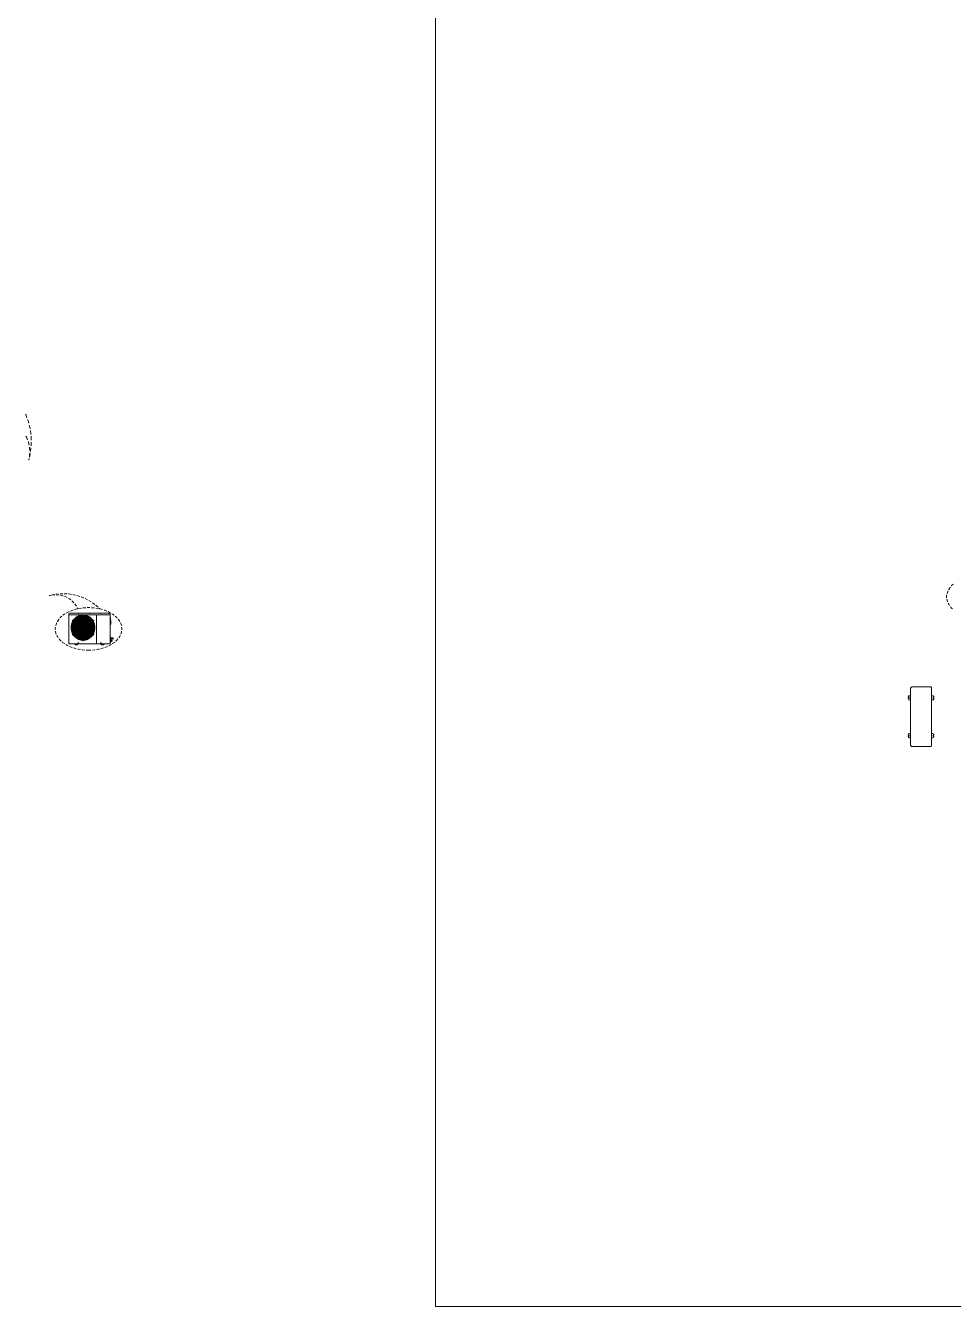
# Model space of a CAD drawing. Header units: millimetres. Extents: x 2773669 to 2919208, y -67651 to -3984.
# Drawn here: x 2788499 to 2803346, y -67651 to -47151 of the extents above; entities that cross this region are included whole.
import ezdxf

# ---------------------------------------------------------------- set-up
doc = ezdxf.new("R2010")
doc.units = ezdxf.units.MM
doc.header["$MEASUREMENT"] = 0
doc.layers.add('PDF2_01 steel sheet _Pen_No__01_Pen_No__1', color=7, linetype='Continuous')
doc.layers.add('PDF2_Kondenzati', color=7, linetype='Continuous')
for name, color, linetype, true_color in [('PDF2_0_Pen_No__20', 7, 'Continuous', 0x999999), ('PDF2_a.drain', 7, 'Continuous', 0x808000), ('PDF2_Interior - Furniture _Pen_No__161', 252, 'Continuous', 0x696969)]:
    doc.layers.add(name, color=color, linetype=linetype, true_color=true_color)
doc.layers.add('Shell - Roof_Pen_No__21', color=7, linetype='Continuous', lineweight=0)

# ---------------------------------------------------------------- blocks, each defined once
blk = doc.blocks.new('1')
at = {"layer": 'PDF2_01 steel sheet _Pen_No__01_Pen_No__1', "color": 3, "lineweight": 0}
blk.add_lwpolyline([(133, 0), (-133, 0), (-142, 3), (-149, 9), (-159, 19), (-159, 862), (-149, 871), (-142, 878), (-133, 881), (133, 881), (142, 878), (149, 871), (152, 862), (152, 19), (149, 9), (142, 3)], close=True, dxfattribs=at)
for points in [[(-159, 688), (-173, 688), (-183, 690), (-189, 697), (-192, 707), (-192, 712), (-179, 712), (-179, 725), (-192, 725), (-192, 730), (-189, 740), (-183, 747), (-173, 749), (-159, 749)], [(152, 688), (166, 688), (176, 690), (182, 697), (185, 707), (185, 712), (172, 712), (172, 725), (185, 725), (185, 730), (182, 740), (176, 747), (166, 749), (152, 749)], [(-159, 193), (-173, 193), (-183, 190), (-189, 183), (-192, 174), (-192, 168), (-179, 168), (-179, 156), (-192, 156), (-192, 150), (-189, 141), (-183, 134), (-173, 131), (-159, 131)], [(152, 193), (166, 193), (176, 190), (182, 183), (185, 174), (185, 168), (172, 168), (172, 156), (185, 156), (185, 150), (182, 141), (176, 134), (166, 131), (152, 131)]]:
    blk.add_lwpolyline(points, dxfattribs=at)

msp = doc.modelspace()

# ---------------------------------------------------------------- linework, layer by layer
at = {"layer": 'PDF2_0_Pen_No__20', "lineweight": 0}
for points in [[(2789417.34284, -56579.85627), (2789417.34284, -56748.93715)], [(2789230.43692, -56770.63013), (2789395.70395, -56770.63013)], [(2789453.58798, -56755.02308), (2789445.20291, -56741.90451), (2789432.49006, -56732.97846), (2789417.34284, -56729.62444), (2789401.65464, -56732.73503), (2789388.40082, -56741.63402), (2789379.47478, -56754.94194), (2789376.49943, -56770.63013), (2789379.47478, -56786.34538), (2789388.40082, -56799.6533), (2789401.65464, -56808.52524), (2789417.61333, -56811.63583), (2789433.30152, -56808.60639), (2789446.82583, -56799.97788), (2789456.29284, -56786.9675), (2789460.35013, -56771.3875), (2789457.1043, -56754.6444), (2789447.90777, -56740.30864), (2789433.84249, -56730.40885), (2789417.34284, -56726.35155), (2789399.76124, -56729.381), (2789384.34353, -56739.03735), (2789374.06506, -56753.8059), (2789370.27825, -56771.3875), (2789373.52409, -56789.69941), (2789383.53207, -56805.36055), (2789398.6793, -56815.90951), (2789417.07235, -56819.72337), (2789436.27687, -56816.0718), (2789453.04701, -56805.36055), (2789464.40743, -56789.13139), (2789468.46472, -56769.87277), (2789464.13694, -56750.47892), (2789453.04701, -56733.95221), (2789436.54735, -56722.45655), (2789417.34284, -56717.47961), (2789396.78589, -56722.05083), (2789379.47478, -56733.73583), (2789367.30291, -56750.96579), (2789362.16367, -56771.3875), (2789365.95048, -56792.72885), (2789377.58138, -56810.95962), (2789395.43346, -56823.29378), (2789416.53138, -56827.8109), (2789438.98173, -56823.78066), (2789457.91576, -56811.71698), (2789471.16958, -56793.35097), (2789476.5793, -56771.3875), (2789474.14493, -56752.66986), (2789465.75986, -56735.65628), (2789452.77652, -56722.07787), (2789436.00638, -56713.28707), (2789417.34284, -56710.14944), (2789398.13832, -56712.82725), (2789380.55673, -56721.34756), (2789366.49145, -56734.92596), (2789357.5654, -56752.15593), (2789354.04909, -56771.3875), (2789359.45881, -56795.37961), (2789373.2536, -56815.82837), (2789393.26957, -56829.97479), (2789417.34284, -56835.92549), (2789437.35881, -56831.86819), (2789455.48138, -56822.26594), (2789470.35812, -56807.87607), (2789480.36611, -56789.9158), (2789484.69389, -56769.87277), (2789481.17757, -56749.26173), (2789471.44007, -56730.73343), (2789456.56333, -56715.96489), (2789438.17027, -56706.36263), (2789417.61333, -56702.81926), (2789395.70395, -56705.47003), (2789375.68798, -56714.90999), (2789359.72929, -56730.16541), (2789349.72131, -56749.64041), (2789345.9345, -56771.3875), (2789349.99179, -56793.29687), (2789360.27027, -56813.06941), (2789375.95846, -56828.94694), (2789395.70395, -56839.57705), (2789417.34284, -56844.01302), (2789440.06367, -56839.52295), (2789460.35013, -56828.7576), (2789476.84979, -56812.58253), (2789487.93972, -56792.40427), (2789492.80847, -56769.87277), (2789488.48069, -56746.69211), (2789477.66125, -56725.78353), (2789461.16159, -56709.01339), (2789440.60465, -56697.81527), (2789417.34284, -56693.18996), (2789393.26957, -56697.43659), (2789371.63068, -56708.66176), (2789354.04909, -56725.81058), (2789342.68867, -56747.36833), (2789338.0904, -56771.3875), (2789342.41818, -56795.6501), (2789353.7786, -56817.58653), (2789370.81923, -56835.24927), (2789392.45812, -56847.09656), (2789416.53138, -56852.10056), (2789441.68659, -56847.50229), (2789464.40743, -56835.92549), (2789482.80048, -56818.31684), (2789495.24285, -56796.19107), (2789500.92305, -56771.3875), (2789496.59528, -56745.33968), (2789484.69389, -56721.78034), (2789466.57132, -56702.81926), (2789443.30951, -56690.21461), (2789417.34284, -56685.10242), (2789390.8352, -56689.75478), (2789366.76193, -56702.116), (2789347.55742, -56721.05003), (2789334.84457, -56744.87985), (2789329.97582, -56771.3875), (2789333.76263, -56798.89593), (2789346.20499, -56823.75361), (2789365.95048, -56843.445), (2789390.8352, -56856.02261), (2789418.1543, -56860.18809), (2789445.20291, -56855.0759), (2789469.54666, -56842.22781), (2789489.29215, -56822.77986), (2789502.27548, -56798.46316), (2789507.41472, -56771.3875), (2789503.35743, -56742.68892), (2789490.91507, -56716.6411), (2789470.62861, -56695.75957), (2789445.20291, -56682.10002), (2789416.53138, -56677.01488), (2789387.85985, -56682.01888), (2789361.89318, -56695.59728), (2789341.33624, -56716.39767), (2789328.08242, -56742.49958), (2789323.21367, -56771.3875), (2789325.64804, -56796.27222), (2789334.57408, -56819.61517), (2789349.18033, -56839.76639), (2789368.92582, -56855.26524), (2789391.91714, -56865.00274), (2789416.53138, -56868.27563), (2789441.68659, -56864.62406), (2789465.21888, -56854.83247), (2789485.23486, -56839.4959), (2789501.19354, -56819.61517), (2789511.47201, -56796.40746), (2789515.5293, -56771.3875), (2789513.09493, -56745.15034), (2789503.8984, -56720.5361), (2789488.21021, -56699.38409), (2789467.38277, -56683.26311), (2789442.76854, -56673.36332), (2789416.53138, -56670.44207), (2789390.8352, -56674.17478), (2789366.49145, -56684.18277), (2789345.66402, -56699.87096), (2789329.16436, -56720.26562), (2789318.34492, -56744.09544), (2789313.74665, -56769.87277), (2789317.26297, -56796.86729), (2789327.54144, -56822.0766), (2789344.0411, -56843.82368), (2789365.4095, -56860.67497), (2789390.56471, -56871.49441), (2789417.34284, -56875.6058), (2789444.66194, -56871.68375), (2789469.81715, -56861.0807), (2789491.72653, -56844.47285), (2789508.76715, -56822.88805), (2789519.85708, -56797.73284), (2789524.45535, -56770.63013), (2789521.48, -56742.36433), (2789511.20153, -56715.88374), (2789494.43139, -56693.10881), (2789471.98104, -56675.71655), (2789445.74388, -56664.9512), (2789417.34284, -56661.59718), (2789388.67131, -56665.03235), (2789361.89318, -56675.82475), (2789338.63138, -56693.217), (2789320.77929, -56716.04603), (2789309.41887, -56742.71597), (2789305.63207, -56771.3875), (2789309.41887, -56800.41066), (2789320.77929, -56827.43222), (2789338.36089, -56850.72108), (2789361.6227, -56868.73545), (2789388.40082, -56880.23111), (2789417.34284, -56884.47775), (2789446.82583, -56879.82538), (2789474.14493, -56868.05924), (2789497.94771, -56849.90962), (2789516.34076, -56826.48552), (2789528.24215, -56799.24757), (2789533.38139, -56769.87277), (2789528.78313, -56739.84881), (2789516.88174, -56711.96169), (2789498.48868, -56687.91548), (2789474.41541, -56669.30603), (2789446.55534, -56657.32349), (2789416.53138, -56652.72523), (2789386.23693, -56657.32349), (2789357.83589, -56669.38718), (2789333.22165, -56688.21301), (2789314.28762, -56712.58381), (2789302.11575, -56740.90371), (2789297.51748, -56771.3875), (2789301.84526, -56802.27701), (2789314.01714, -56831.05674), (2789333.22165, -56855.80622), (2789357.83589, -56874.92959), (2789386.50742, -56887.20966), (2789417.34284, -56891.80792), (2789448.98972, -56887.18261), (2789478.20222, -56874.82139), (2789503.62792, -56855.50868), (2789523.3734, -56830.48871), (2789536.35674, -56801.30326), (2789541.49597, -56769.87277), (2789537.43868, -56737.41444), (2789524.99632, -56707.11999), (2789505.25083, -56681.12627), (2789479.28416, -56661.19145), (2789448.98972, -56648.74908), (2789416.53138, -56644.63769), (2789384.07305, -56649.50645), (2789353.7786, -56662.38158), (2789327.54144, -56682.50575), (2789307.52547, -56708.52652), (2789294.27165, -56738.82097), (2789289.4029, -56771.3875), (2789293.46019, -56804.76548), (2789306.17304, -56835.92549), (2789326.4595, -56862.73066), (2789352.96714, -56883.31466), (2789384.07305, -56896.24389), (2789417.34284, -56900.65282), (2789450.88312, -56895.59473), (2789481.98902, -56882.31386), (2789509.03764, -56861.70281), (2789529.86507, -56835.03288), (2789543.38938, -56803.98107), (2789548.7991, -56770.54899), (2789544.20083, -56736.38659), (2789531.2175, -56704.46923), (2789510.39007, -56677.01488), (2789483.34146, -56655.78172), (2789451.69458, -56642.25742), (2789417.34284, -56637.30752), (2789382.9911, -56642.25742), (2789350.80325, -56655.64648), (2789323.21367, -56676.60916), (2789301.30429, -56703.82006), (2789287.23901, -56735.57513), (2789281.28832, -56769.87277), (2789286.15707, -56805.14416), (2789299.68137, -56838.08937), (2789321.04978, -56866.57156), (2789348.90985, -56888.69733), (2789381.36818, -56903.06014), (2789416.53138, -56908.74035), (2789447.3668, -56904.8724), (2789476.5793, -56894.45868), (2789502.81646, -56877.98608), (2789524.72583, -56856.26604), (2789541.76646, -56830.27233), (2789552.5859, -56801.27621), (2789556.91368, -56770.60309), (2789553.93834, -56739.1185), (2789544.20083, -56709.09454), (2789527.70118, -56682.10002), (2789505.52132, -56659.59558), (2789478.74319, -56642.74429), (2789448.98972, -56632.43877), (2789417.34284, -56629.21999), (2789385.96645, -56633.08794), (2789355.94249, -56643.69099), (2789329.16436, -56660.54228), (2789306.44353, -56682.83034), (2789289.4029, -56709.47322), (2789278.31297, -56739.22669), (2789273.98519, -56770.65718), (2789277.50151, -56802.76389), (2789288.05047, -56833.27472), (2789305.0911, -56860.70202), (2789327.81193, -56883.69334), (2789355.13103, -56901.11264), (2789385.42548, -56912.09438), (2789417.34284, -56916.07053), (2789450.07166, -56912.44601), (2789480.90708, -56901.73476), (2789508.76715, -56884.4507), (2789532.02896, -56861.45938), (2789549.61056, -56833.89684), (2789560.70049, -56803.11552), (2789565.02827, -56770.63013), (2789561.24146, -56737.54968), (2789550.42202, -56706.09214), (2789532.84042, -56677.85339), (2789509.30812, -56654.29405), (2789481.17757, -56636.57721), (2789449.80118, -56625.56842), (2789416.53138, -56621.88981), (2789382.9911, -56625.24384), (2789351.07374, -56636.06328), (2789322.40221, -56653.78013), (2789298.32894, -56677.50176), (2789280.20637, -56706.011), (2789268.84595, -56737.84722), (2789265.05915, -56771.3875), (2789268.57547, -56805.4958), (2789279.93589, -56837.92708), (2789297.78797, -56867.05844), (2789322.13172, -56891.40219), (2789351.07374, -56909.7141), (2789383.26159, -56921.07452), (2789417.34284, -56924.94247), (2789451.69458, -56920.83108), (2789484.4234, -56909.28132), (2789513.90639, -56890.86122), (2789538.25014, -56866.43632), (2789556.91368, -56837.22382), (2789568.81507, -56804.65729), (2789572.87236, -56770.2785), (2789569.08556, -56735.54808), (2789557.72514, -56702.54878), (2789539.33208, -56672.93054), (2789514.71785, -56648.15401), (2789484.96437, -56629.46342), (2789452.23555, -56617.83252), (2789417.34284, -56613.80228), (2789382.17964, -56617.72432), (2789348.90985, -56629.35523), (2789318.88589, -56648.12697), (2789293.73068, -56673.03874), (2789274.79665, -56702.90041), (2789262.89526, -56736.25135), (2789258.56748, -56771.3875), (2789262.35429, -56806.98347), (2789274.25568, -56840.84833), (2789292.91922, -56871.27802), (2789318.07443, -56896.83896), (2789348.09839, -56916.20577), (2789381.90916, -56928.48584), (2789417.34284, -56933.03001), (2789453.31749, -56928.51289), (2789487.39875, -56916.34101), (2789517.96368, -56897.05535), (2789543.65986, -56871.57556), (2789563.13486, -56841.17292), (2789575.57723, -56807.22691), (2789580.17549, -56771.3875), (2789576.92966, -56734.52024), (2789565.56924, -56699.35704), (2789546.09424, -56667.73721), (2789520.39806, -56641.28367), (2789489.02166, -56621.37589), (2789454.12895, -56609.04172), (2789417.34284, -56604.93033), (2789380.55673, -56609.33925), (2789345.39353, -56621.78162), (2789313.74665, -56641.6353), (2789287.5095, -56667.92655), (2789267.49352, -56699.35704), (2789255.05116, -56734.43909), (2789250.4529, -56771.3875), (2789254.51019, -56808.74163), (2789266.68207, -56844.25646), (2789286.42755, -56876.17382), (2789312.93519, -56902.81671), (2789344.58207, -56922.91383), (2789380.01575, -56935.38324), (2789417.34284, -56939.60282), (2789454.94041, -56935.38324), (2789490.91507, -56922.96792), (2789523.10292, -56903.00605), (2789550.15153, -56876.44431), (2789570.70848, -56844.58104), (2789583.69181, -56808.98507), (2789588.56056, -56771.3875), (2789584.77375, -56732.97846), (2789572.60188, -56696.40874), (2789552.31542, -56663.51763), (2789525.26681, -56635.98214), (2789492.80847, -56615.18176), (2789456.56333, -56602.17137), (2789418.1543, -56597.60016), (2789379.2043, -56601.65745), (2789341.87721, -56614.28915), (2789308.33693, -56634.87315), (2789280.20637, -56662.38158), (2789259.10845, -56695.43499), (2789245.58415, -56732.3834), (2789240.7154, -56771.3875), (2789245.04318, -56810.87847), (2789257.75602, -56848.44899), (2789278.85394, -56882.15157), (2789306.9845, -56910.25507), (2789340.52478, -56931.32594), (2789378.12235, -56944.28223), (2789417.61333, -56948.44772), (2789457.1043, -56943.71421), (2789494.97236, -56930.37924), (2789528.78313, -56909.09198), (2789556.91368, -56880.88028), (2789578.28209, -56847.12361), (2789591.80639, -56809.49899), (2789596.67514, -56769.87277), (2789593.97028, -56734.49319), (2789584.23278, -56700.35784), (2789567.73313, -56668.87325), (2789545.55327, -56641.25662), (2789518.23417, -56618.64398), (2789486.85778, -56601.95498), (2789453.04701, -56591.86585), (2789417.61333, -56588.75526), (2789382.17964, -56592.21748), (2789347.8279, -56602.55005), (2789316.45151, -56619.34724), (2789288.86193, -56641.95988), (2789266.14109, -56669.52242), (2789249.37095, -56700.97996), (2789239.09248, -56735.11531), (2789235.57616, -56770.63013), (2789238.82199, -56806.22611), (2789248.82998, -56840.52375), (2789265.60012, -56872.11653), (2789288.32096, -56899.76021), (2789315.91054, -56922.42695), (2789347.55742, -56939.14299), (2789381.90916, -56949.31327), (2789417.34284, -56952.50501), (2789453.31749, -56948.90754), (2789487.93972, -56938.22334), (2789519.85708, -56920.91223), (2789547.71715, -56897.62337), (2789570.1675, -56869.30347), (2789586.66716, -56837.06153), (2789596.67514, -56802.19587), (2789599.10952, -56766.05892)], [(2789252.07581, -56675.44607), (2789398.40881, -56760.08118)], [(2789252.3463, -56866.19288), (2789398.6793, -56781.58482)], [(2789323.75464, -56608.71714), (2789406.52339, -56751.8584)], [(2789510.93104, -56608.63599), (2789428.16228, -56751.8584)], [(2789436.00638, -56781.77416), (2789582.33938, -56866.40927)], [(2789436.27687, -56759.86479), (2789582.60986, -56675.25672)], [(2789439.25222, -56770.63013), (2789604.51924, -56770.65718)], [(2789406.52339, -56789.42892), (2789324.02512, -56932.62428)], [(2789417.34284, -56792.35017), (2789417.34284, -56961.404)], [(2789428.43277, -56789.42892), (2789511.20153, -56932.54313)]]:
    msp.add_lwpolyline(points, dxfattribs=at)
for points in [[(2789248.82998, -56673.98544), (2789246.66609, -56673.98544), (2789246.66609, -56673.14693), (2789248.82998, -56673.14693), (2789248.82998, -56670.8478), (2789249.64144, -56670.8478), (2789249.64144, -56673.14693), (2789252.07581, -56673.14693), (2789252.07581, -56673.98544), (2789249.64144, -56673.98544), (2789249.64144, -56676.28457), (2789248.82998, -56676.28457)], [(2789585.04424, -56673.98544), (2789582.88035, -56673.98544), (2789582.88035, -56673.14693), (2789585.04424, -56673.14693), (2789585.04424, -56670.8478), (2789585.8557, -56670.8478), (2789585.8557, -56673.14693), (2789588.29007, -56673.14693), (2789588.29007, -56673.98544), (2789585.8557, -56673.98544), (2789585.8557, -56676.28457), (2789585.04424, -56676.28457)], [(2789248.82998, -56868.11334), (2789246.66609, -56868.11334), (2789246.66609, -56867.30188), (2789248.82998, -56867.30188), (2789248.82998, -56865.00274), (2789249.64144, -56865.00274), (2789249.64144, -56867.30188), (2789252.07581, -56867.30188), (2789252.07581, -56868.11334), (2789249.64144, -56868.11334), (2789249.64144, -56870.41247), (2789248.82998, -56870.41247)], [(2789585.04424, -56868.11334), (2789582.88035, -56868.11334), (2789582.88035, -56867.27483), (2789585.04424, -56867.27483), (2789585.04424, -56864.9757), (2789585.8557, -56864.9757), (2789585.8557, -56867.27483), (2789588.29007, -56867.27483), (2789588.29007, -56868.11334), (2789585.8557, -56868.11334), (2789585.8557, -56870.41247), (2789585.04424, -56870.41247)]]:
    msp.add_lwpolyline(points, close=True, dxfattribs=at)
at = {"layer": 'PDF2_a.drain', "lineweight": 0}
for points in [[(2788498.65343, -53370.43674), (2788502.04268, -53377.6479), (2788520.39508, -53427.76546)], [(2788530.88732, -53456.24954), (2788538.81959, -53477.88302), (2788548.44649, -53514.65994)], [(2788556.12638, -53544.2257), (2788565.75328, -53581.00261), (2788569.39491, -53603.71777)], [(2788574.22639, -53634.00464), (2788582.62739, -53686.28555), (2788583.13217, -53694.21783)], [(2788503.98969, -53725.22582), (2788518.52018, -53751.90711), (2788529.19269, -53780.39119)], [(2788539.90127, -53809.23584), (2788544.1198, -53820.41313), (2788554.79231, -53868.36735)], [(2788560.56124, -53898.29366), (2788565.573, -53958.86741)], [(2788584.64652, -53907.66817), (2788576.71424, -53968.24192)], [(2788585.04313, -53724.86526), (2788588.86505, -53785.79956)], [(2788588.54054, -53816.08644), (2788586.44931, -53877.02074)], [(2788552.8453, -54087.94718), (2788547.8696, -54109.2201), (2788553.60247, -54080.0149)], [(2788564.63555, -53989.51484), (2788561.93136, -54037.46906), (2788559.47957, -54050.08859)], [(2788572.7481, -53998.52879), (2788571.84671, -54005.37939), (2788559.6959, -54058.02086)], [(2803270.03783, -56176.9647), (2803271.11977, -56174.63852), (2803292.48818, -56142.8023), (2803295.73401, -56139.06959)], [(2803310.61075, -56121.75848), (2803318.72533, -56112.5349), (2803343.33957, -56089.73292)], [(2788890.70635, -56270.85291), (2788874.74766, -56274.58562), (2788896.65704, -56270.28489)], [(2788957.78691, -56255.92208), (2788952.64767, -56256.59829), (2788913.15669, -56265.71368)], [(2788964.54906, -56262.00802), (2788928.5744, -56264.03666), (2788919.10739, -56265.87597)], [(2789025.94941, -56246.99604), (2788980.50774, -56252.94673)], [(2789032.98205, -56265.06451), (2788987.54038, -56261.30475)], [(2789094.65289, -56244.07479), (2789048.94073, -56245.6436)], [(2789099.79212, -56280.56336), (2789091.40705, -56277.39868), (2789055.4324, -56269.39229)], [(2789163.08588, -56246.6985), (2789117.37372, -56243.83135)], [(2789162.81539, -56307.50378), (2789142.79942, -56296.60319), (2789121.43101, -56288.5968)], [(2789220.69942, -56344.42514), (2789190.94595, -56322.67805), (2789183.10185, -56318.37733)], [(2789231.24838, -56254.81308), (2789192.02789, -56248.51076), (2789186.0772, -56248.13208)], [(2789271.55082, -56390.40778), (2789238.82199, -56358.49042)], [(2789298.59943, -56268.39149), (2789271.00984, -56261.16951), (2789253.96922, -56258.4376)], [(2789364.59804, -56287.32552), (2789348.36888, -56281.37482), (2789320.77929, -56274.15284)], [(2789428.97374, -56311.50698), (2789423.56402, -56308.96441), (2789385.96645, -56295.19666)], [(2789490.91507, -56341.26045), (2789449.53069, -56321.43382)], [(2789549.88104, -56376.36955), (2789510.66055, -56352.64792)], [(2803238.66144, -56308.77259), (2803238.66144, -56276.04377), (2803240.82532, -56263.14158)], [(2803254.07914, -56375.52857), (2803244.34164, -56345.12593), (2803242.17776, -56331.41228)], [(2803244.61213, -56240.55599), (2803255.16109, -56207.66488), (2803260.02984, -56197.54869)], [(2789133.87338, -56563.89759), (2789119.8081, -56572.52609), (2789096.54629, -56590.05359)], [(2789194.19178, -56531.11467), (2789159.02859, -56548.66922), (2789153.61886, -56551.96915)], [(2789258.02651, -56505.77012), (2789247.47755, -56509.15119), (2789215.2897, -56521.99928)], [(2789324.29561, -56487.13362), (2789295.89457, -56493.89577), (2789279.93589, -56498.89977)], [(2789313.20568, -56444.93779), (2789308.33693, -56436.60681), (2789286.15707, -56408.07053)], [(2789335.65603, -56484.07713), (2789324.5661, -56464.76442)], [(2789391.64666, -56474.33963), (2789346.47547, -56481.85914)], [(2789460.07965, -56467.68567), (2789451.96506, -56467.92911), (2789414.36749, -56471.63477)], [(2789528.51264, -56466.92831), (2789505.7918, -56466.198), (2789482.80048, -56466.92831)], [(2789597.21612, -56471.63477), (2789559.61854, -56467.92911), (2789551.50396, -56467.68567)], [(2789605.87167, -56416.10396), (2789569.08556, -56388.73077)], [(2789665.10813, -56481.85914), (2789619.93695, -56474.33963)], [(2789658.34598, -56460.1932), (2789628.32202, -56432.95525), (2789624.26473, -56429.79056)], [(2789687.55848, -56486.75494), (2789675.38661, -56475.58386)], [(2789731.64772, -56498.89977), (2789715.68904, -56493.89577), (2789687.288, -56487.13362)], [(2789796.29391, -56521.99928), (2789764.10606, -56509.15119), (2789753.5571, -56505.77012)], [(2789857.96474, -56551.96915), (2789852.55502, -56548.66922), (2789817.12134, -56531.11467)], [(2789915.03732, -56590.05359), (2789891.50503, -56572.52609), (2789877.43975, -56563.89759)], [(2803286.80797, -56435.57649), (2803271.11977, -56412.07124), (2803263.54616, -56396.3019)], [(2803332.24964, -56486.83361), (2803318.72533, -56474.17486), (2803300.87325, -56453.64496)], [(2788976.17996, -56777.82507), (2788974.01607, -56790.72725), (2788974.01607, -56823.45608)], [(2788995.38448, -56712.23218), (2788990.24524, -56722.34836), (2788979.96677, -56755.23947)], [(2789031.08865, -56653.75308), (2789027.84281, -56657.48579), (2789006.47441, -56689.322), (2789005.39246, -56691.64818)], [(2789078.69421, -56604.41641), (2789054.07997, -56627.21839), (2789045.96538, -56636.44197)], [(2789965.61822, -56636.44197), (2789957.50364, -56627.21839), (2789932.8894, -56604.41641)], [(2790006.19114, -56691.64818), (2790005.1092, -56689.322), (2789983.7408, -56657.48579), (2789980.49496, -56653.75308)], [(2790031.61684, -56755.23947), (2790021.06788, -56722.34836), (2790016.19913, -56712.23218)], [(2790037.56754, -56823.45608), (2790037.56754, -56790.72725), (2790035.40365, -56777.82507)], [(2788977.26191, -56846.09576), (2788979.4258, -56859.80941), (2788989.1633, -56890.21205)], [(2788998.9008, -56910.98539), (2789006.47441, -56926.75473), (2789022.1626, -56950.25997)], [(2789036.22788, -56968.32845), (2789054.07997, -56988.85834), (2789067.60427, -57001.51709)], [(2789943.97933, -57001.51709), (2789957.50364, -56988.85834), (2789975.35573, -56968.32845)], [(2789989.421, -56950.25997), (2790005.1092, -56926.75473), (2790012.68281, -56910.98539)], [(2790022.14983, -56890.21205), (2790031.88733, -56859.80941), (2790034.05122, -56846.09576)], [(2789084.37441, -57017.043), (2789084.6449, -57017.28644), (2789119.8081, -57043.57769), (2789121.16053, -57044.38915)], [(2789140.90602, -57056.31758), (2789159.02859, -57067.43456), (2789180.93796, -57078.30811)], [(2789201.49491, -57088.50543), (2789201.49491, -57088.61363), (2789243.96123, -57105.54606)], [(2789265.60012, -57112.68689), (2789295.89457, -57122.18096), (2789309.68936, -57125.48089)], [(2789331.86922, -57130.78242), (2789346.47547, -57134.21759), (2789376.76992, -57139.27568)], [(2789399.49076, -57142.98134), (2789444.93242, -57147.47141)], [(2789467.92375, -57148.66155), (2789505.7918, -57149.87874), (2789543.65986, -57148.66155)], [(2789566.3807, -57147.47141), (2789612.09285, -57142.98134)], [(2789634.5432, -57139.27568), (2789665.10813, -57134.21759), (2789679.71439, -57130.78242)], [(2789701.89425, -57125.48089), (2789715.68904, -57122.18096), (2789745.98349, -57112.68689)], [(2789767.62238, -57105.54606), (2789809.81821, -57088.61363), (2789810.0887, -57088.50543)], [(2789830.64565, -57078.30811), (2789852.55502, -57067.43456), (2789870.67759, -57056.31758)], [(2789890.42308, -57044.38915), (2789891.50503, -57043.57769), (2789926.66822, -57017.28644), (2789926.93871, -57017.043)]]:
    msp.add_lwpolyline(points, dxfattribs=at)
at = {"layer": 'PDF2_a.drain', "color": 7, "lineweight": 0}
for centre, radius in [((2789417.37248, -56802.05804), 187.14677), ((2789417.38521, -56802.09949), 36.74386), ((2789417.44357, -56801.90579), 30.46437), ((2789417.49712, -56802.06817), 21.75518), ((2789875.51561, -56961.40787), 6.52266)]:
    msp.add_circle(centre, radius, dxfattribs=at)
for points in [[(2789341.06575, -56556.10758), (2789339.17235, -56556.10758), (2789337.81992, -56557.59526), (2789337.81992, -56559.46161)], [(2789337.81992, -56559.46161), (2789337.81992, -56561.32797), (2789339.17235, -56562.81564), (2789341.06575, -56562.81564)], [(2789344.58207, -56559.46161), (2789344.58207, -56557.59526), (2789342.95915, -56556.10758), (2789341.06575, -56556.10758)], [(2789341.06575, -56562.81564), (2789342.95915, -56562.81564), (2789344.58207, -56561.32797), (2789344.58207, -56559.46161)], [(2789519.85708, -56556.10758), (2789517.96368, -56556.10758), (2789516.34076, -56557.59526), (2789516.34076, -56559.46161)], [(2789516.34076, -56559.46161), (2789516.34076, -56561.32797), (2789517.96368, -56562.81564), (2789519.85708, -56562.81564)], [(2789523.10292, -56559.46161), (2789523.10292, -56557.59526), (2789521.48, -56556.10758), (2789519.85708, -56556.10758)], [(2789519.85708, -56562.81564), (2789521.48, -56562.81564), (2789523.10292, -56561.32797), (2789523.10292, -56559.46161)], [(2789698.37793, -56555.75595), (2789696.48453, -56555.75595), (2789694.86161, -56557.27067), (2789694.86161, -56559.13703)], [(2789694.86161, -56559.13703), (2789694.86161, -56560.97633), (2789696.48453, -56562.49106), (2789698.37793, -56562.49106)], [(2789701.62376, -56559.13703), (2789701.62376, -56557.27067), (2789700.27133, -56555.75595), (2789698.37793, -56555.75595)], [(2789698.37793, -56562.49106), (2789700.27133, -56562.49106), (2789701.62376, -56560.97633), (2789701.62376, -56559.13703)], [(2789249.37095, -56701.57503), (2789247.47755, -56701.57503), (2789245.85463, -56703.0627), (2789245.85463, -56704.92905)], [(2789245.85463, -56704.92905), (2789245.85463, -56706.79541), (2789247.47755, -56708.28308), (2789249.37095, -56708.28308)], [(2789252.61679, -56704.92905), (2789252.61679, -56703.0627), (2789251.26436, -56701.57503), (2789249.37095, -56701.57503)], [(2789249.37095, -56708.28308), (2789251.26436, -56708.28308), (2789252.61679, -56706.79541), (2789252.61679, -56704.92905)], [(2789417.34284, -56604.49755), (2789415.44944, -56604.49755), (2789414.09701, -56606.01228), (2789414.09701, -56607.85158)], [(2789414.09701, -56607.85158), (2789414.09701, -56609.71794), (2789415.44944, -56611.23266), (2789417.34284, -56611.23266)], [(2789420.85916, -56607.85158), (2789420.85916, -56606.01228), (2789419.23624, -56604.49755), (2789417.34284, -56604.49755)], [(2789417.34284, -56611.23266), (2789419.23624, -56611.23266), (2789420.85916, -56609.71794), (2789420.85916, -56607.85158)], [(2789585.58521, -56701.57503), (2789583.69181, -56701.57503), (2789582.06889, -56703.0627), (2789582.06889, -56704.92905)], [(2789582.06889, -56704.92905), (2789582.06889, -56706.79541), (2789583.69181, -56708.28308), (2789585.58521, -56708.28308)], [(2789588.83105, -56704.92905), (2789588.83105, -56703.0627), (2789587.47862, -56701.57503), (2789585.58521, -56701.57503)], [(2789585.58521, -56708.28308), (2789587.47862, -56708.28308), (2789588.83105, -56706.79541), (2789588.83105, -56704.92905)], [(2789249.37095, -56895.70292), (2789247.47755, -56895.70292), (2789245.85463, -56897.19059), (2789245.85463, -56899.05695)], [(2789245.85463, -56899.05695), (2789245.85463, -56900.9233), (2789247.47755, -56902.43803), (2789249.37095, -56902.43803)], [(2789252.61679, -56899.05695), (2789252.61679, -56897.19059), (2789251.26436, -56895.70292), (2789249.37095, -56895.70292)], [(2789249.37095, -56902.43803), (2789251.26436, -56902.43803), (2789252.61679, -56900.9233), (2789252.61679, -56899.05695)], [(2789585.58521, -56895.70292), (2789583.69181, -56895.70292), (2789582.06889, -56897.19059), (2789582.06889, -56899.05695)], [(2789582.06889, -56899.05695), (2789582.06889, -56900.9233), (2789583.69181, -56902.41098), (2789585.58521, -56902.41098)], [(2789588.83105, -56899.05695), (2789588.83105, -56897.19059), (2789587.47862, -56895.70292), (2789585.58521, -56895.70292)], [(2789585.58521, -56902.41098), (2789587.47862, -56902.41098), (2789588.83105, -56900.9233), (2789588.83105, -56899.05695)], [(2789875.54634, -56956.80574), (2789873.11197, -56956.80574), (2789870.94808, -56958.83438), (2789870.94808, -56961.3499)], [(2789870.94808, -56961.3499), (2789870.94808, -56963.86543), (2789873.11197, -56965.92112), (2789875.54634, -56965.92112)], [(2789880.14461, -56961.3499), (2789880.14461, -56958.83438), (2789877.98072, -56956.80574), (2789875.54634, -56956.80574)], [(2789875.54634, -56965.92112), (2789877.98072, -56965.92112), (2789880.14461, -56963.86543), (2789880.14461, -56961.3499)], [(2789342.1477, -57030.59435), (2789338.90186, -57030.59435), (2789336.197, -57033.19102), (2789336.197, -57036.35571)], [(2789336.197, -57036.35571), (2789336.197, -57039.54744), (2789338.90186, -57042.11706), (2789342.1477, -57042.11706)], [(2789347.8279, -57036.35571), (2789347.8279, -57033.19102), (2789345.12304, -57030.59435), (2789342.1477, -57030.59435)], [(2789342.1477, -57042.11706), (2789345.12304, -57042.11706), (2789347.8279, -57039.54744), (2789347.8279, -57036.35571)], [(2789417.34284, -56992.75334), (2789415.44944, -56992.75334), (2789414.09701, -56994.26807), (2789414.09701, -56996.13442)], [(2789414.09701, -56996.13442), (2789414.09701, -56997.97373), (2789415.44944, -56999.48845), (2789417.34284, -56999.48845)], [(2789420.85916, -56996.13442), (2789420.85916, -56994.26807), (2789419.23624, -56992.75334), (2789417.34284, -56992.75334)], [(2789417.34284, -56999.48845), (2789419.23624, -56999.48845), (2789420.85916, -56997.97373), (2789420.85916, -56996.13442)], [(2789702.43522, -57030.59435), (2789699.45987, -57030.59435), (2789696.75501, -57033.19102), (2789696.75501, -57036.35571)], [(2789696.75501, -57036.35571), (2789696.75501, -57039.54744), (2789699.45987, -57042.11706), (2789702.43522, -57042.11706)], [(2789708.38592, -57036.35571), (2789708.38592, -57033.19102), (2789705.68105, -57030.59435), (2789702.43522, -57030.59435)], [(2789702.43522, -57042.11706), (2789705.68105, -57042.11706), (2789708.38592, -57039.54744), (2789708.38592, -57036.35571)], [(2789870.94808, -56995.5123), (2789868.5137, -56995.5123), (2789866.6203, -56997.5139), (2789866.6203, -56999.94827)], [(2789866.6203, -56999.94827), (2789866.6203, -57002.38265), (2789868.5137, -57004.3572), (2789870.94808, -57004.3572)], [(2789870.94808, -56996.83768), (2789869.32516, -56996.83768), (2789867.97273, -56998.21716), (2789867.97273, -56999.94827)], [(2789867.97273, -56999.94827), (2789867.97273, -57001.65234), (2789869.32516, -57003.05887), (2789870.94808, -57003.05887)], [(2789875.54634, -56999.94827), (2789875.54634, -56997.5139), (2789873.38245, -56995.5123), (2789870.94808, -56995.5123)], [(2789874.19391, -56999.94827), (2789874.19391, -56998.21716), (2789872.84148, -56996.83768), (2789870.94808, -56996.83768)], [(2789870.94808, -57004.3572), (2789873.38245, -57004.3572), (2789875.54634, -57002.38265), (2789875.54634, -56999.94827)], [(2789870.94808, -57003.05887), (2789872.84148, -57003.05887), (2789874.19391, -57001.65234), (2789874.19391, -56999.94827)]]:
    msp.add_open_spline(points, degree=3, dxfattribs=at)
at = {"layer": 'PDF2_Interior - Furniture _Pen_No__161', "color": 253, "lineweight": 0, "true_color": 0x999999}
for centre, radius in [((2789417.3494, -56770.70474), 187.16986), ((2789417.37948, -56770.72879), 36.74954), ((2789417.44357, -56770.55645), 30.46437), ((2789417.49145, -56770.69745), 21.76081)]:
    msp.add_circle(centre, radius, dxfattribs=at)
for points in [[(2789249.37095, -56670.19863), (2789247.47755, -56670.19863), (2789245.85463, -56671.71336), (2789245.85463, -56673.57971)], [(2789245.85463, -56673.57971), (2789245.85463, -56675.41902), (2789247.47755, -56676.93374), (2789249.37095, -56676.93374)], [(2789252.61679, -56673.57971), (2789252.61679, -56671.71336), (2789251.26436, -56670.19863), (2789249.37095, -56670.19863)], [(2789249.37095, -56676.93374), (2789251.26436, -56676.93374), (2789252.61679, -56675.41902), (2789252.61679, -56673.57971)], [(2789585.58521, -56670.19863), (2789583.69181, -56670.19863), (2789582.06889, -56671.71336), (2789582.06889, -56673.55266)], [(2789582.06889, -56673.55266), (2789582.06889, -56675.41902), (2789583.69181, -56676.93374), (2789585.58521, -56676.93374)], [(2789588.83105, -56673.55266), (2789588.83105, -56671.71336), (2789587.47862, -56670.19863), (2789585.58521, -56670.19863)], [(2789585.58521, -56676.93374), (2789587.47862, -56676.93374), (2789588.83105, -56675.41902), (2789588.83105, -56673.55266)], [(2789249.37095, -56864.32653), (2789247.47755, -56864.32653), (2789245.85463, -56865.84125), (2789245.85463, -56867.70761)], [(2789245.85463, -56867.70761), (2789245.85463, -56869.54691), (2789247.47755, -56871.06163), (2789249.37095, -56871.06163)], [(2789252.61679, -56867.70761), (2789252.61679, -56865.84125), (2789251.26436, -56864.32653), (2789249.37095, -56864.32653)], [(2789249.37095, -56871.06163), (2789251.26436, -56871.06163), (2789252.61679, -56869.54691), (2789252.61679, -56867.70761)], [(2789585.58521, -56864.32653), (2789583.69181, -56864.32653), (2789582.06889, -56865.84125), (2789582.06889, -56867.68056)], [(2789582.06889, -56867.68056), (2789582.06889, -56869.54691), (2789583.69181, -56871.06163), (2789585.58521, -56871.06163)], [(2789588.83105, -56867.68056), (2789588.83105, -56865.84125), (2789587.47862, -56864.32653), (2789585.58521, -56864.32653)], [(2789585.58521, -56871.06163), (2789587.47862, -56871.06163), (2789588.83105, -56869.54691), (2789588.83105, -56867.68056)]]:
    msp.add_open_spline(points, degree=3, dxfattribs=at)
at = {"layer": 'PDF2_Kondenzati', "lineweight": 0}
for points in [[(2789200.14248, -56554.70106), (2789839.57169, -56554.70106), (2789848.22724, -56558.32557), (2789852.01405, -56567.11637), (2789852.01405, -57044.79488), (2789187.70012, -57044.79488), (2789187.70012, -56567.11637), (2789191.21644, -56558.32557)], [(2789340.79526, -56559.86734), (2789338.36089, -56559.86734), (2789338.36089, -56559.05588), (2789340.79526, -56559.05588), (2789340.79526, -56556.75675), (2789341.60672, -56556.75675), (2789341.60672, -56559.05588), (2789343.77061, -56559.05588), (2789343.77061, -56559.86734), (2789341.60672, -56559.86734), (2789341.60672, -56562.16647), (2789340.79526, -56562.16647)], [(2789519.31611, -56559.86734), (2789517.15222, -56559.86734), (2789517.15222, -56559.05588), (2789519.31611, -56559.05588), (2789519.31611, -56556.75675), (2789520.12757, -56556.75675), (2789520.12757, -56559.05588), (2789522.56194, -56559.05588), (2789522.56194, -56559.86734), (2789520.12757, -56559.86734), (2789520.12757, -56562.16647), (2789519.31611, -56562.16647)], [(2789697.83696, -56559.54276), (2789695.67307, -56559.54276), (2789695.67307, -56558.70425), (2789697.83696, -56558.70425), (2789697.83696, -56556.40512), (2789698.64841, -56556.40512), (2789698.64841, -56558.70425), (2789701.08279, -56558.70425), (2789701.08279, -56559.54276), (2789698.64841, -56559.54276), (2789698.64841, -56561.84189), (2789697.83696, -56561.84189)], [(2789248.82998, -56705.33478), (2789246.66609, -56705.33478), (2789246.66609, -56704.52332), (2789248.82998, -56704.52332), (2789248.82998, -56702.22419), (2789249.64144, -56702.22419), (2789249.64144, -56704.52332), (2789252.07581, -56704.52332), (2789252.07581, -56705.33478), (2789249.64144, -56705.33478), (2789249.64144, -56707.63391), (2789248.82998, -56707.63391)], [(2789417.07235, -56608.28436), (2789414.63798, -56608.28436), (2789414.63798, -56607.44585), (2789417.07235, -56607.44585), (2789417.07235, -56605.14672), (2789417.88381, -56605.14672), (2789417.88381, -56607.44585), (2789420.0477, -56607.44585), (2789420.0477, -56608.28436), (2789417.88381, -56608.28436), (2789417.88381, -56610.58349), (2789417.07235, -56610.58349)], [(2789585.04424, -56705.33478), (2789582.88035, -56705.33478), (2789582.88035, -56704.52332), (2789585.04424, -56704.52332), (2789585.04424, -56702.22419), (2789585.8557, -56702.22419), (2789585.8557, -56704.52332), (2789588.29007, -56704.52332), (2789588.29007, -56705.33478), (2789585.8557, -56705.33478), (2789585.8557, -56707.63391), (2789585.04424, -56707.63391)], [(2789248.82998, -56899.46268), (2789246.66609, -56899.46268), (2789246.66609, -56898.65122), (2789248.82998, -56898.65122), (2789248.82998, -56896.35209), (2789249.64144, -56896.35209), (2789249.64144, -56898.65122), (2789252.07581, -56898.65122), (2789252.07581, -56899.46268), (2789249.64144, -56899.46268), (2789249.64144, -56901.76181), (2789248.82998, -56901.76181)], [(2789585.04424, -56899.46268), (2789582.88035, -56899.46268), (2789582.88035, -56898.65122), (2789585.04424, -56898.65122), (2789585.04424, -56896.35209), (2789585.8557, -56896.35209), (2789585.8557, -56898.65122), (2789588.29007, -56898.65122), (2789588.29007, -56899.46268), (2789585.8557, -56899.46268), (2789585.8557, -56901.76181), (2789585.04424, -56901.76181)], [(2789852.01405, -56936.05945), (2789859.31718, -56941.71261), (2789859.31718, -57021.61421), (2789852.01405, -57027.97064)], [(2789861.48106, -56942.9298), (2789859.31718, -56942.9298), (2789859.31718, -57017.50282), (2789861.48106, -57017.50282)], [(2789875.54634, -56952.53206), (2789867.97273, -56956.94098), (2789867.97273, -56965.75883), (2789875.54634, -56970.1948), (2789883.11996, -56965.75883), (2789883.11996, -56956.94098)], [(2789898.26718, -56952.39681), (2789887.71822, -56952.39681), (2789887.71822, -56971.0874), (2789898.26718, -56971.0874)], [(2789341.60672, -57036.76144), (2789339.44283, -57036.76144), (2789339.44283, -57035.94998), (2789341.60672, -57035.94998), (2789341.60672, -57033.65085), (2789342.41818, -57033.65085), (2789342.41818, -57035.94998), (2789344.85256, -57035.94998), (2789344.85256, -57036.76144), (2789342.41818, -57036.76144), (2789342.41818, -57039.06057), (2789341.60672, -57039.06057)], [(2789417.07235, -56996.54015), (2789414.63798, -56996.54015), (2789414.63798, -56995.72869), (2789417.07235, -56995.72869), (2789417.07235, -56993.42956), (2789417.88381, -56993.42956), (2789417.88381, -56995.72869), (2789420.0477, -56995.72869), (2789420.0477, -56996.54015), (2789417.88381, -56996.54015), (2789417.88381, -56998.83928), (2789417.07235, -56998.83928)], [(2789702.16473, -57036.76144), (2789699.73036, -57036.76144), (2789699.73036, -57035.94998), (2789702.16473, -57035.94998), (2789702.16473, -57033.65085), (2789702.97619, -57033.65085), (2789702.97619, -57035.94998), (2789705.14008, -57035.94998), (2789705.14008, -57036.76144), (2789702.97619, -57036.76144), (2789702.97619, -57039.06057), (2789702.16473, -57039.06057)], [(2789870.94808, -56993.91643), (2789865.80884, -56996.94588), (2789865.80884, -57002.95067), (2789870.94808, -57005.98012), (2789876.3578, -57002.95067), (2789876.3578, -56996.94588)], [(2789886.36579, -56993.5648), (2789879.33315, -56993.5648), (2789879.33315, -57006.33175), (2789886.36579, -57006.33175)]]:
    msp.add_lwpolyline(points, close=True, dxfattribs=at)
for points in [[(2789187.70012, -56581.56033), (2789852.01405, -56581.56033)], [(2789453.58798, -56786.37243), (2789445.20291, -56773.2809), (2789432.49006, -56764.35486), (2789417.34284, -56761.00083), (2789401.65464, -56764.11142), (2789388.40082, -56773.01041), (2789379.47478, -56786.29128), (2789376.49943, -56802.00653), (2789379.47478, -56817.69472), (2789388.40082, -56831.00264), (2789401.65464, -56839.90163), (2789417.61333, -56842.98517), (2789433.30152, -56839.95573), (2789446.82583, -56831.35427), (2789456.29284, -56818.34389), (2789460.35013, -56802.76389), (2789457.1043, -56786.02079), (2789447.90777, -56771.68503), (2789433.84249, -56761.78524), (2789417.34284, -56757.7009), (2789399.76124, -56760.75739), (2789384.34353, -56770.3867), (2789374.06506, -56785.15524), (2789370.27825, -56802.76389), (2789373.52409, -56821.0758), (2789383.53207, -56836.7099), (2789398.6793, -56847.25885), (2789417.07235, -56851.07271), (2789436.27687, -56847.44819), (2789453.04701, -56836.7099), (2789464.40743, -56820.50778), (2789468.46472, -56801.22212), (2789464.13694, -56781.82826), (2789453.04701, -56765.30156), (2789436.54735, -56753.8059), (2789417.34284, -56748.856), (2789396.78589, -56753.42722), (2789379.47478, -56765.11222), (2789367.30291, -56782.34218), (2789362.16367, -56802.76389), (2789365.95048, -56824.07819), (2789377.58138, -56842.30896), (2789395.43346, -56854.64313), (2789416.53138, -56859.18729), (2789438.98173, -56855.15705), (2789457.91576, -56843.09337), (2789471.16958, -56824.72736), (2789476.5793, -56802.76389), (2789474.14493, -56784.04625), (2789465.75986, -56767.03267), (2789452.77652, -56753.45426), (2789436.00638, -56744.66347), (2789417.34284, -56741.52583), (2789398.13832, -56744.17659), (2789380.55673, -56752.72395), (2789366.49145, -56766.27531), (2789357.5654, -56783.53232), (2789354.04909, -56802.76389), (2789359.45881, -56826.75601), (2789373.2536, -56847.17771), (2789393.26957, -56861.32413), (2789417.34284, -56867.27483), (2789437.35881, -56863.24458), (2789455.48138, -56853.64233), (2789470.35812, -56839.25247), (2789480.36611, -56821.29219), (2789484.69389, -56801.22212), (2789481.17757, -56780.63812), (2789471.44007, -56762.08277), (2789456.56333, -56747.34128), (2789438.17027, -56737.73902), (2789417.61333, -56734.19565), (2789395.70395, -56736.84642), (2789375.68798, -56746.25933), (2789359.72929, -56761.51475), (2789349.72131, -56781.0168), (2789345.9345, -56802.76389), (2789349.99179, -56824.67326), (2789360.27027, -56844.4458), (2789375.95846, -56860.32333), (2789395.70395, -56870.95344), (2789417.34284, -56875.36236), (2789440.06367, -56870.89934), (2789460.35013, -56860.10695), (2789476.84979, -56843.95892), (2789487.93972, -56823.75361), (2789492.80847, -56801.22212), (2789488.48069, -56778.0685), (2789477.66125, -56757.15992), (2789461.16159, -56740.36274), (2789440.60465, -56729.19166), (2789417.34284, -56724.56635), (2789393.26957, -56728.81298), (2789371.63068, -56740.0111), (2789354.04909, -56757.18697), (2789342.68867, -56778.74472), (2789338.0904, -56802.76389), (2789342.41818, -56827.02649), (2789353.7786, -56848.93587), (2789370.81923, -56866.59861), (2789392.45812, -56878.44591), (2789416.53138, -56883.4499), (2789441.68659, -56878.87868), (2789464.40743, -56867.27483), (2789482.80048, -56849.69323), (2789495.24285, -56827.56746), (2789500.92305, -56802.76389), (2789496.59528, -56776.71607), (2789484.69389, -56753.12968), (2789466.57132, -56734.19565), (2789443.30951, -56721.591), (2789417.34284, -56716.47881), (2789390.8352, -56721.13117), (2789366.76193, -56733.46534), (2789347.55742, -56752.42642), (2789334.84457, -56776.2292), (2789329.97582, -56802.76389), (2789333.76263, -56830.24528), (2789346.20499, -56855.10295), (2789365.95048, -56874.82139), (2789390.8352, -56887.399), (2789418.1543, -56891.56448), (2789445.20291, -56886.45229), (2789469.54666, -56873.6042), (2789489.29215, -56854.15625), (2789502.27548, -56829.8125), (2789507.41472, -56802.76389), (2789503.35743, -56774.06531), (2789490.91507, -56747.99045), (2789470.62861, -56727.13596), (2789445.20291, -56713.47641), (2789416.53138, -56708.39128), (2789387.85985, -56713.39527), (2789361.89318, -56726.94662), (2789341.33624, -56747.77406), (2789328.08242, -56773.84892), (2789323.21367, -56802.76389), (2789325.64804, -56827.62156), (2789334.57408, -56850.99156), (2789349.18033, -56871.14278), (2789368.92582, -56886.64164), (2789391.91714, -56896.37914), (2789416.53138, -56899.65202), (2789441.68659, -56896.00046), (2789465.21888, -56886.18181), (2789485.23486, -56870.84525), (2789501.19354, -56850.96451), (2789511.47201, -56827.78385), (2789515.5293, -56802.76389), (2789513.09493, -56776.52673), (2789503.8984, -56751.91249), (2789488.21021, -56730.73343), (2789467.38277, -56714.61246), (2789442.76854, -56704.73971), (2789416.53138, -56701.81846), (2789390.8352, -56705.52412), (2789366.49145, -56715.53211), (2789345.66402, -56731.2203), (2789329.16436, -56751.64201), (2789318.34492, -56775.44479), (2789313.74665, -56801.22212), (2789317.26297, -56828.24368), (2789327.54144, -56853.42594), (2789344.0411, -56875.17302), (2789365.4095, -56892.02431), (2789390.56471, -56902.8708), (2789417.34284, -56906.98219), (2789444.66194, -56903.06014), (2789469.81715, -56892.45709), (2789491.72653, -56875.82219), (2789508.76715, -56854.26445), (2789519.85708, -56829.10924), (2789524.45535, -56801.97948), (2789521.48, -56773.71368), (2789511.20153, -56747.23308), (2789494.43139, -56724.4852), (2789471.98104, -56707.06589), (2789445.74388, -56696.30055), (2789417.34284, -56692.94652), (2789388.67131, -56696.40874), (2789361.89318, -56707.20114), (2789338.63138, -56724.59339), (2789320.77929, -56747.42242), (2789309.41887, -56774.06531), (2789305.63207, -56802.76389), (2789309.41887, -56831.76), (2789320.77929, -56858.80861), (2789338.36089, -56882.09747), (2789361.6227, -56900.0848), (2789388.40082, -56911.58046), (2789417.34284, -56915.82709), (2789446.82583, -56911.20178), (2789474.14493, -56899.43563), (2789497.94771, -56881.25896), (2789516.34076, -56857.83486), (2789528.24215, -56830.59691), (2789533.38139, -56801.22212), (2789528.78313, -56771.2252), (2789516.88174, -56743.31103), (2789498.48868, -56719.29187), (2789474.41541, -56700.68242), (2789446.55534, -56688.69989), (2789416.53138, -56684.10162), (2789386.23693, -56688.67284), (2789357.83589, -56700.76357), (2789333.22165, -56719.5894), (2789314.28762, -56743.93315), (2789302.11575, -56772.2801), (2789297.51748, -56802.76389), (2789301.84526, -56833.6534), (2789314.01714, -56862.40608), (2789333.22165, -56887.15556), (2789357.83589, -56906.30598), (2789386.50742, -56918.559), (2789417.34284, -56923.15726), (2789448.98972, -56918.53195), (2789478.20222, -56906.17073), (2789503.62792, -56886.85802), (2789523.3734, -56861.83806), (2789536.35674, -56832.67965), (2789541.49597, -56801.22212), (2789537.43868, -56768.76378), (2789524.99632, -56738.49638), (2789505.25083, -56712.47562), (2789479.28416, -56692.56784), (2789448.98972, -56680.12548), (2789416.53138, -56676.01409), (2789384.07305, -56680.85579), (2789353.7786, -56693.75798), (2789327.54144, -56713.8551), (2789307.52547, -56739.90291), (2789294.27165, -56770.17031), (2789289.4029, -56802.76389), (2789293.46019, -56836.14187), (2789306.17304, -56867.30188), (2789326.4595, -56894.10705), (2789352.96714, -56914.664), (2789384.07305, -56927.62028), (2789417.34284, -56932.02921), (2789450.88312, -56926.94407), (2789481.98902, -56913.69025), (2789509.03764, -56893.05216), (2789529.86507, -56866.38222), (2789543.38938, -56835.35746), (2789548.7991, -56801.92538), (2789544.20083, -56767.73593), (2789531.2175, -56735.84562), (2789510.39007, -56708.36423), (2789483.34146, -56687.15811), (2789451.69458, -56673.63381), (2789417.34284, -56668.68391), (2789382.9911, -56673.63381), (2789350.80325, -56687.02287), (2789323.21367, -56707.9585), (2789301.30429, -56735.1694), (2789287.23901, -56766.92447), (2789281.28832, -56801.22212), (2789286.15707, -56836.52056), (2789299.68137, -56869.46577), (2789321.04978, -56897.92091), (2789348.90985, -56920.07372), (2789381.36818, -56934.43653), (2789416.53138, -56940.11674), (2789447.3668, -56936.24879), (2789476.5793, -56925.83508), (2789502.81646, -56909.36247), (2789524.72583, -56887.61539), (2789541.76646, -56861.64872), (2789552.5859, -56832.62555), (2789556.91368, -56801.97948), (2789553.93834, -56770.46784), (2789544.20083, -56740.44388), (2789527.70118, -56713.47641), (2789505.52132, -56690.97197), (2789478.74319, -56674.12068), (2789448.98972, -56663.81516), (2789417.34284, -56660.59638), (2789385.96645, -56664.46433), (2789355.94249, -56675.06738), (2789329.16436, -56691.91867), (2789306.44353, -56714.17968), (2789289.4029, -56740.84961), (2789278.31297, -56770.60309), (2789273.98519, -56802.03357), (2789277.50151, -56834.11323), (2789288.05047, -56864.62406), (2789305.0911, -56892.07841), (2789327.81193, -56915.06973), (2789355.13103, -56932.46199), (2789385.42548, -56943.44372), (2789417.34284, -56947.44692), (2789450.07166, -56943.8224), (2789480.90708, -56933.11115), (2789508.76715, -56915.82709), (2789532.02896, -56892.83577), (2789549.61056, -56865.27323), (2789560.70049, -56834.49191), (2789565.02827, -56802.00653), (2789561.24146, -56768.89902), (2789550.42202, -56737.46853), (2789532.84042, -56709.22978), (2789509.30812, -56685.67044), (2789481.17757, -56667.92655), (2789449.80118, -56656.94481), (2789416.53138, -56653.2662), (2789382.9911, -56656.62023), (2789351.07374, -56667.43968), (2789322.40221, -56685.15652), (2789298.32894, -56708.87815), (2789280.20637, -56737.36034), (2789268.84595, -56769.19656), (2789265.05915, -56802.76389), (2789268.57547, -56836.84514), (2789279.93589, -56869.27643), (2789297.78797, -56898.40778), (2789322.13172, -56922.75153), (2789351.07374, -56941.06344), (2789383.26159, -56952.45091), (2789417.34284, -56956.29181), (2789451.69458, -56952.20747), (2789484.4234, -56940.65772), (2789513.90639, -56922.21056), (2789538.25014, -56897.81271), (2789556.91368, -56868.60021), (2789568.81507, -56836.00663), (2789572.87236, -56801.65489), (2789569.08556, -56766.92447), (2789557.72514, -56733.92517), (2789539.33208, -56704.27989), (2789514.71785, -56679.50336), (2789484.96437, -56660.83981), (2789452.23555, -56649.18186), (2789417.34284, -56645.15162), (2789382.17964, -56649.10072), (2789348.90985, -56660.73162), (2789318.88589, -56679.47631), (2789293.73068, -56704.41513), (2789274.79665, -56734.2768), (2789262.89526, -56767.60069), (2789258.56748, -56802.76389), (2789262.35429, -56838.35986), (2789274.25568, -56872.19768), (2789292.91922, -56902.65441), (2789318.07443, -56928.1883), (2789348.09839, -56947.58216), (2789381.90916, -56959.83518), (2789417.34284, -56964.4064), (2789453.31749, -56959.88928), (2789487.39875, -56947.69035), (2789517.96368, -56928.40469), (2789543.65986, -56902.95195), (2789563.13486, -56872.52226), (2789575.57723, -56838.57625), (2789580.17549, -56802.76389), (2789576.92966, -56765.89663), (2789565.56924, -56730.73343), (2789546.09424, -56699.08655), (2789520.39806, -56672.63301), (2789489.02166, -56652.72523), (2789454.12895, -56640.39106), (2789417.34284, -56636.30672), (2789380.55673, -56640.71565), (2789345.39353, -56653.15801), (2789313.74665, -56672.98464), (2789287.5095, -56699.27589), (2789267.49352, -56730.73343), (2789255.05116, -56765.78843), (2789250.4529, -56802.76389), (2789254.51019, -56840.11802), (2789266.68207, -56875.63285), (2789286.42755, -56907.52316), (2789312.93519, -56934.1931), (2789344.58207, -56954.26317), (2789380.01575, -56966.73258), (2789417.34284, -56970.97921), (2789454.94041, -56966.73258), (2789490.91507, -56954.34431), (2789523.10292, -56934.35539), (2789550.15153, -56907.79365), (2789570.70848, -56875.93038), (2789583.69181, -56840.36146), (2789588.56056, -56802.76389), (2789584.77375, -56764.35486), (2789572.60188, -56727.78513), (2789552.31542, -56694.89402), (2789525.26681, -56667.33148), (2789492.80847, -56646.5311), (2789456.56333, -56633.52071), (2789418.1543, -56628.97655), (2789379.2043, -56633.03384), (2789341.87721, -56645.66554), (2789308.33693, -56666.24954), (2789280.20637, -56693.75798), (2789259.10845, -56726.81138), (2789245.58415, -56763.75979), (2789240.7154, -56802.76389), (2789245.04318, -56842.25486), (2789257.75602, -56879.82538), (2789278.85394, -56913.52796), (2789306.9845, -56941.63147), (2789340.52478, -56962.70233), (2789378.12235, -56975.65862), (2789417.61333, -56979.82411), (2789457.1043, -56975.0906), (2789494.97236, -56961.75563), (2789528.78313, -56940.44133), (2789556.91368, -56912.22962), (2789578.28209, -56878.5), (2789591.80639, -56840.87538), (2789596.67514, -56801.22212), (2789593.97028, -56765.84253), (2789584.23278, -56731.73423), (2789567.73313, -56700.22259), (2789545.55327, -56672.60596), (2789518.23417, -56650.02037), (2789486.85778, -56633.33137), (2789453.04701, -56623.21519), (2789417.61333, -56620.1046), (2789382.17964, -56623.59387), (2789347.8279, -56633.92644), (2789316.45151, -56650.69658), (2789288.86193, -56673.33627), (2789266.14109, -56700.89881), (2789249.37095, -56732.35635), (2789239.09248, -56766.4917), (2789235.57616, -56802.00653), (2789238.82199, -56837.6025), (2789248.82998, -56871.87309), (2789265.60012, -56903.46587), (2789288.32096, -56931.1366), (2789315.91054, -56953.77629), (2789347.55742, -56970.51938), (2789381.90916, -56980.68966), (2789417.34284, -56983.8814), (2789453.31749, -56980.25688), (2789487.93972, -56969.59973), (2789519.85708, -56952.26157), (2789547.71715, -56928.97271), (2789570.1675, -56900.65282), (2789586.66716, -56868.41087), (2789596.67514, -56833.54521), (2789599.10952, -56797.43531)], [(2789252.07581, -56706.79541), (2789398.40881, -56791.43052)], [(2789323.75464, -56640.09353), (2789406.52339, -56783.23479)], [(2789417.34284, -56611.23266), (2789417.34284, -56780.31354)], [(2789510.93104, -56640.01238), (2789428.16228, -56783.23479)], [(2789436.27687, -56791.21413), (2789582.60986, -56706.60607)], [(2789635.62515, -56581.56033), (2789635.62515, -57044.79488)], [(2789852.01405, -56598.00589), (2789853.36648, -56598.00589), (2789853.36648, -56616.34485), (2789857.15329, -56625.27089), (2789858.7762, -56634.76495), (2789857.69426, -56637.44276), (2789854.9894, -56638.60585), (2789854.9894, -56664.38318), (2789859.85815, -56670.55027), (2789861.75155, -56733.78992), (2789858.7762, -56740.44388), (2789852.01405, -56742.98645)], [(2789230.43692, -56801.97948), (2789395.70395, -56802.00653)], [(2789252.3463, -56897.54223), (2789398.6793, -56812.93416)], [(2789406.52339, -56820.80531), (2789324.02512, -56964.00067)], [(2789417.34284, -56823.69951), (2789417.34284, -56992.75334)], [(2789428.43277, -56820.77826), (2789511.20153, -56963.89247)], [(2789436.00638, -56813.15055), (2789582.33938, -56897.78566)], [(2789439.25222, -56802.00653), (2789604.51924, -56802.00653)], [(2789861.48106, -56952.12633), (2789862.56301, -56952.12633), (2789862.56301, -56944.44452), (2789861.48106, -56944.44452)], [(2789887.71822, -56954.75004), (2789861.48106, -56954.75004)], [(2789861.48106, -56967.97681), (2789887.71822, -56967.97681)], [(2789861.48106, -56978.79626), (2789862.56301, -56978.79626), (2789862.56301, -56971.0874), (2789861.48106, -56971.0874)], [(2789861.48106, -56990.56241), (2789862.56301, -56990.56241), (2789862.56301, -56982.85355), (2789861.48106, -56982.85355)], [(2789862.56301, -56945.03959), (2789865.53836, -56945.03959), (2789865.53836, -56951.34192), (2789862.56301, -56951.34192)], [(2789862.56301, -56971.70952), (2789865.53836, -56971.70952), (2789865.53836, -56978.01185), (2789862.56301, -56978.01185)], [(2789862.56301, -56983.47567), (2789865.53836, -56983.47567), (2789865.53836, -56989.778), (2789862.56301, -56989.778)], [(2789279.6654, -57044.79488), (2789279.6654, -57046.03911), (2789291.02582, -57046.03911), (2789291.02582, -57063.97234), (2789328.3529, -57063.97234), (2789328.3529, -57046.03911), (2789341.06575, -57046.03911), (2789341.06575, -57044.79488)], [(2789698.37793, -57044.79488), (2789698.37793, -57046.03911), (2789710.00883, -57046.03911), (2789710.00883, -57063.97234), (2789748.41786, -57063.97234), (2789748.41786, -57046.03911), (2789759.77828, -57046.03911), (2789759.77828, -57044.79488)], [(2789879.33315, -56995.43116), (2789861.48106, -56995.43116)], [(2789861.48106, -57004.46539), (2789879.33315, -57004.46539)], [(2789861.48106, -57016.96185), (2789862.56301, -57016.96185), (2789862.56301, -57009.253), (2789861.48106, -57009.253)], [(2789862.56301, -57009.87512), (2789865.53836, -57009.87512), (2789865.53836, -57016.17744), (2789862.56301, -57016.17744)]]:
    msp.add_lwpolyline(points, dxfattribs=at)
at = {"layer": 'Shell - Roof_Pen_No__21', "color": 7, "linetype": 'Continuous', "lineweight": 0}
for q in [(2795057.57868, -26651.28487), (2855057.57868, -67651.28487)]:
    msp.add_line((2795057.57868, -67651.28487), q, dxfattribs=at)

# ---------------------------------------------------------------- block references
at = {"xscale": 1.0884375, "yscale": 1.0884375, "zscale": 1.0884375}
msp.add_blockref('1', (2802833.25425, -58691.68049), dxfattribs=at)

doc.saveas('drawing.dxf')
